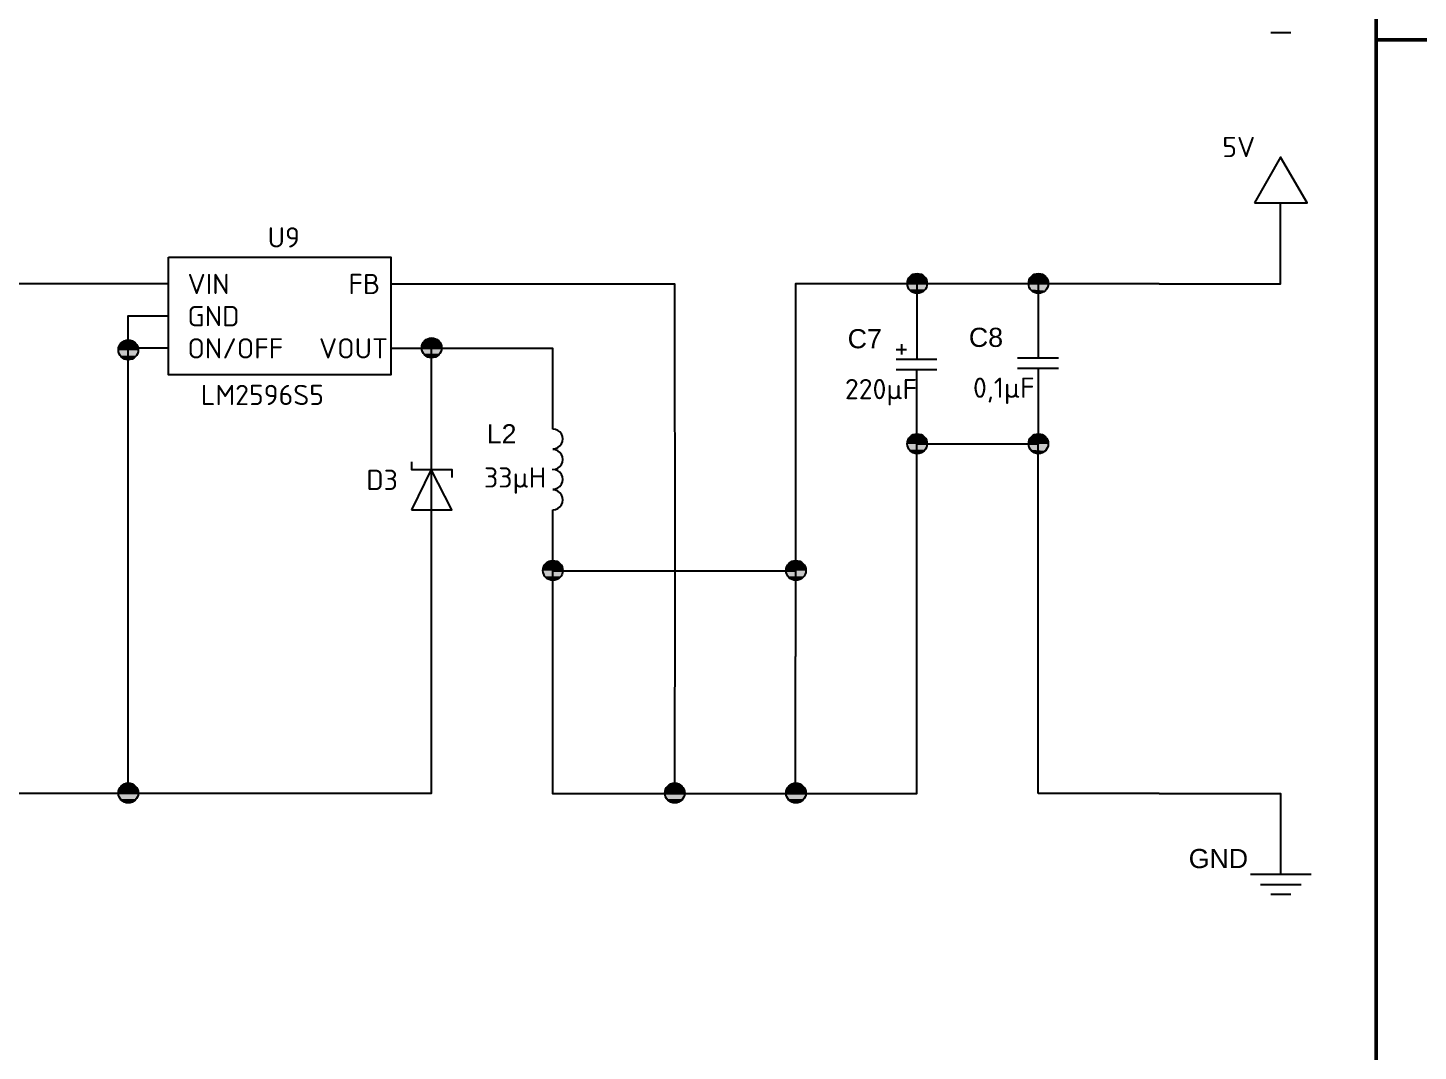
# Model space of a CAD drawing. Header units: inches. Extents: x 0 to 954, y 0 to 618.
# Drawn here: x 54.3 to 140.3, y 169.8 to 233.1 of the extents above; entities that cross this region are included whole.
import ezdxf

# ---------------------------------------------------------------- set-up
doc = ezdxf.new("R2010")
doc.units = ezdxf.units.IN
doc.header["$MEASUREMENT"] = 0
for name, color, linetype in [('PDF_Geometry', 7, 'Continuous'), ('PDF_Solid Fills', 7, 'Continuous'), ('PDF_Text', 7, 'Continuous')]:
    doc.layers.add(name, color=color, linetype=linetype)
doc.styles.add('PDF Arial', font='arial.ttf')
doc.styles.add('PDF ISOCPEUR', font='isocpeur.ttf')

msp = doc.modelspace()

# ---------------------------------------------------------------- linework, layer by layer
at = {"layer": 'PDF_Geometry', "lineweight": 50}
msp.add_line((137.701, 109.926), (137.701, 291.941), dxfattribs=at)
at = {"layer": 'PDF_Geometry', "lineweight": 25}
for p, q in [((116.802, 185.767), (116.802, 207.358)), ((124.295, 185.767), (116.802, 185.767))]:
    msp.add_line(p, q, dxfattribs=at)
for points in [[(131.196, 232.792), (132.423, 232.792)], [(124.295, 217.264), (131.788, 217.264), (131.788, 219.762), (131.788, 222.26)], [(63.037, 217.264), (60.539, 217.264), (53.046, 217.264)], [(76.795, 217.264), (79.293, 217.264), (81.791, 217.264), (91.782, 217.264), (94.322, 217.264), (94.341, 198.933)], [(124.295, 217.264), (124.295, 217.264), (124.295, 217.264), (101.815, 217.264), (101.815, 199.526)], [(109.308, 217.264), (109.308, 214.767), (109.308, 212.608)], [(116.802, 217.264), (116.802, 214.851), (116.802, 212.692)], [(63.037, 215.275), (60.539, 215.275), (60.539, 207.273), (60.539, 185.767)], [(76.795, 213.285), (79.293, 213.285), (79.293, 207.019), (79.293, 205.792), (79.293, 202.024), (79.293, 199.526), (79.293, 185.767), (38.059, 185.767), (38.059, 187.969)], [(63.037, 213.285), (60.539, 213.285)], [(79.293, 213.285), (86.786, 213.285), (86.786, 210.787), (86.786, 208.289)], [(108.038, 213.2), (108.673, 213.2)], [(108.377, 212.904), (108.377, 213.539)], [(108.038, 212.608), (110.536, 212.608)], [(115.532, 212.692), (118.072, 212.692)], [(108.038, 211.973), (110.536, 211.973)], [(116.802, 212.057), (116.802, 209.856), (116.802, 207.358), (109.308, 207.358)], [(109.308, 190.763), (109.308, 198.256), (109.308, 209.771), (109.308, 211.973)], [(115.532, 212.057), (118.072, 212.057)], [(78.065, 206.257), (78.065, 205.792), (80.563, 205.792), (80.563, 205.284)], [(86.786, 203.294), (86.786, 200.796), (86.786, 198.256), (86.786, 190.763)], [(86.786, 199.526), (101.815, 199.526), (101.815, 197.028), (101.815, 194.234)], [(94.341, 198.933), (94.322, 185.767)], [(86.786, 190.763), (86.786, 188.265), (86.786, 185.767), (101.815, 185.767), (101.815, 192.033), (101.815, 194.234)], [(101.815, 185.767), (109.308, 185.767), (109.308, 188.265), (109.308, 190.763)], [(124.295, 185.767), (131.788, 185.767), (131.788, 183.27), (131.788, 180.772)], [(129.926, 180.772), (133.693, 180.772)], [(130.561, 180.137), (133.058, 180.137)], [(131.196, 179.544), (132.423, 179.544)]]:
    msp.add_lwpolyline(points, dxfattribs=at)
at = {"layer": 'PDF_Geometry', "lineweight": 50}
msp.add_lwpolyline([(137.701, 232.336), (414.966, 232.336)], dxfattribs=at)
at = {"layer": 'PDF_Geometry', "lineweight": 25}
for points in [[(130.18, 222.26), (133.439, 222.26), (131.788, 225.096)], [(63.037, 218.915), (76.795, 218.915), (76.795, 211.634), (63.037, 211.634)], [(78.065, 203.294), (80.563, 203.294), (79.293, 205.792)]]:
    msp.add_lwpolyline(points, close=True, dxfattribs=at)
at = {"layer": 'PDF_Geometry', "lineweight": 0}
for points in [[(60.539, 213.751), (60.454, 213.751), (60.539, 213.751)], [(79.293, 213.878), (79.208, 213.878), (79.293, 213.878)]]:
    msp.add_lwpolyline(points, dxfattribs=at)
at = {"layer": 'PDF_Geometry', "lineweight": 25}
msp.add_lwpolyline([(86.808, 204.564, 1.000005), (86.808, 205.792, 1.000005), (86.808, 207.019)], format="xyb", dxfattribs=at)
for centre in [(109.33, 217.286), (116.823, 217.286), (60.56, 213.179), (79.314, 213.306), (109.33, 207.379), (116.823, 207.379), (86.808, 199.547), (101.836, 199.547), (60.56, 185.789), (94.343, 185.789), (101.836, 185.789)]:
    msp.add_circle(centre, 0.614, dxfattribs=at)
for centre in [(86.808, 207.676), (86.808, 203.908)]:
    msp.add_arc(centre, 0.614, 269.99974, 90.00026, dxfattribs=at)
at = {"layer": 'PDF_Solid Fills', "transparency": 33554559}
for points in [[(108.716, 217.476), (109.308, 217.391), (108.673, 217.391)], [(108.758, 217.603), (109.308, 217.476), (108.716, 217.476)], [(109.308, 217.476), (108.716, 217.476), (109.308, 217.391)], [(108.843, 217.688), (109.308, 217.603), (108.758, 217.603)], [(109.308, 217.603), (108.758, 217.603), (109.308, 217.476)], [(108.885, 217.772), (109.308, 217.688), (108.843, 217.688)], [(109.308, 217.688), (108.843, 217.688), (109.308, 217.603)], [(108.97, 217.815), (109.308, 217.772), (108.885, 217.772)], [(109.308, 217.772), (108.885, 217.772), (109.308, 217.688)], [(109.097, 217.857), (109.308, 217.815), (108.97, 217.815)], [(109.308, 217.815), (108.97, 217.815), (109.308, 217.772)], [(109.181, 217.899), (109.308, 217.857), (109.097, 217.857)], [(109.308, 217.857), (109.097, 217.857), (109.308, 217.815)], [(109.308, 217.899), (109.181, 217.899), (109.181, 217.899)], [(109.308, 217.899), (109.181, 217.899), (109.308, 217.857)], [(109.308, 217.899), (109.393, 217.899), (109.393, 217.899)], [(109.393, 217.899), (109.308, 217.899), (109.52, 217.857)], [(109.308, 217.899), (109.52, 217.857), (109.308, 217.857)], [(109.52, 217.857), (109.308, 217.857), (109.605, 217.815)], [(109.308, 217.857), (109.605, 217.815), (109.308, 217.815)], [(109.605, 217.815), (109.308, 217.815), (109.689, 217.772)], [(109.308, 217.815), (109.689, 217.772), (109.308, 217.772)], [(109.689, 217.772), (109.308, 217.772), (109.774, 217.688)], [(109.308, 217.772), (109.774, 217.688), (109.308, 217.688)], [(109.774, 217.688), (109.308, 217.688), (109.859, 217.603)], [(109.308, 217.688), (109.859, 217.603), (109.308, 217.603)], [(109.859, 217.603), (109.308, 217.603), (109.901, 217.476)], [(109.308, 217.603), (109.901, 217.476), (109.308, 217.476)], [(109.901, 217.476), (109.308, 217.476), (109.901, 217.391)], [(109.308, 217.476), (109.901, 217.391), (109.308, 217.391)], [(116.209, 217.476), (116.802, 217.391), (116.167, 217.391)], [(116.251, 217.603), (116.802, 217.476), (116.209, 217.476)], [(116.802, 217.476), (116.209, 217.476), (116.802, 217.391)], [(116.336, 217.688), (116.802, 217.603), (116.251, 217.603)], [(116.802, 217.603), (116.251, 217.603), (116.802, 217.476)], [(116.421, 217.772), (116.802, 217.688), (116.336, 217.688)], [(116.802, 217.688), (116.336, 217.688), (116.802, 217.603)], [(116.505, 217.815), (116.802, 217.772), (116.421, 217.772)], [(116.802, 217.772), (116.421, 217.772), (116.802, 217.688)], [(116.59, 217.857), (116.802, 217.815), (116.505, 217.815)], [(116.802, 217.815), (116.505, 217.815), (116.802, 217.772)], [(116.675, 217.899), (116.802, 217.857), (116.59, 217.857)], [(116.802, 217.857), (116.59, 217.857), (116.802, 217.815)], [(116.802, 217.899), (116.675, 217.899), (116.675, 217.899)], [(116.802, 217.899), (116.675, 217.899), (116.802, 217.857)], [(116.802, 217.899), (116.929, 217.899), (116.929, 217.899)], [(116.929, 217.899), (116.802, 217.899), (117.013, 217.857)], [(116.802, 217.899), (117.013, 217.857), (116.802, 217.857)], [(117.013, 217.857), (116.802, 217.857), (117.098, 217.815)], [(116.802, 217.857), (117.098, 217.815), (116.802, 217.815)], [(117.098, 217.815), (116.802, 217.815), (117.225, 217.772)], [(116.802, 217.815), (117.225, 217.772), (116.802, 217.772)], [(117.225, 217.772), (116.802, 217.772), (117.267, 217.688)], [(116.802, 217.772), (117.267, 217.688), (116.802, 217.688)], [(117.267, 217.688), (116.802, 217.688), (117.352, 217.603)], [(116.802, 217.688), (117.352, 217.603), (116.802, 217.603)], [(117.352, 217.603), (116.802, 217.603), (117.394, 217.476)], [(116.802, 217.603), (117.394, 217.476), (116.802, 217.476)], [(117.394, 217.476), (116.802, 217.476), (117.437, 217.391)], [(116.802, 217.476), (117.437, 217.391), (116.802, 217.391)], [(109.308, 217.391), (108.673, 217.391), (109.308, 217.264)], [(108.673, 217.391), (109.308, 217.264), (108.673, 217.264)], [(109.943, 217.264), (108.673, 217.264), (109.901, 217.18)], [(108.673, 217.264), (109.901, 217.18), (108.673, 217.18)], [(109.901, 217.18), (108.673, 217.18), (109.901, 217.053)], [(108.673, 217.18), (109.901, 217.053), (108.716, 217.053)], [(109.901, 217.053), (108.716, 217.053), (109.816, 216.926)], [(108.716, 217.053), (109.816, 216.926), (108.758, 216.926)], [(109.816, 216.926), (108.758, 216.926), (109.774, 216.841)], [(108.758, 216.926), (109.774, 216.841), (108.843, 216.841)], [(109.774, 216.841), (108.843, 216.841), (109.689, 216.756)], [(108.843, 216.841), (109.689, 216.756), (108.927, 216.756)], [(109.689, 216.756), (108.927, 216.756), (109.562, 216.714)], [(108.927, 216.756), (109.562, 216.714), (109.012, 216.714)], [(109.562, 216.714), (109.012, 216.714), (109.478, 216.672)], [(109.012, 216.714), (109.478, 216.672), (109.139, 216.672)], [(109.478, 216.672), (109.139, 216.672), (109.351, 216.672)], [(109.139, 216.672), (109.351, 216.672), (109.224, 216.672)], [(109.901, 217.391), (109.308, 217.391), (109.943, 217.264)], [(109.308, 217.391), (109.943, 217.264), (109.308, 217.264)], [(116.802, 217.391), (116.167, 217.391), (116.802, 217.264)], [(116.167, 217.391), (116.802, 217.264), (116.167, 217.264)], [(117.437, 217.264), (116.167, 217.264), (117.437, 217.18)], [(116.167, 217.264), (117.437, 217.18), (116.209, 217.18)], [(117.437, 217.18), (116.209, 217.18), (117.394, 217.053)], [(116.209, 217.18), (117.394, 217.053), (116.209, 217.053)], [(117.394, 217.053), (116.209, 217.053), (117.352, 216.926)], [(116.209, 217.053), (117.352, 216.926), (116.251, 216.926)], [(117.352, 216.926), (116.251, 216.926), (117.267, 216.841)], [(116.251, 216.926), (117.267, 216.841), (116.336, 216.841)], [(117.267, 216.841), (116.336, 216.841), (117.183, 216.756)], [(116.336, 216.841), (117.183, 216.756), (116.421, 216.756)], [(117.183, 216.756), (116.421, 216.756), (117.098, 216.714)], [(116.421, 216.756), (117.098, 216.714), (116.505, 216.714)], [(117.098, 216.714), (116.505, 216.714), (116.971, 216.672)], [(116.505, 216.714), (116.971, 216.672), (116.632, 216.672)], [(116.971, 216.672), (116.632, 216.672), (116.844, 216.672)], [(116.632, 216.672), (116.844, 216.672), (116.759, 216.672)], [(117.437, 217.391), (116.802, 217.391), (117.437, 217.264)], [(116.802, 217.391), (117.437, 217.264), (116.802, 217.264)], [(60.031, 213.454), (60.539, 213.37), (59.946, 213.37)], [(60.539, 213.37), (59.946, 213.37), (60.539, 213.243)], [(59.946, 213.37), (60.539, 213.243), (59.946, 213.243)], [(60.539, 213.243), (59.946, 213.243), (60.539, 213.158)], [(59.946, 213.243), (60.539, 213.158), (59.946, 213.158)], [(60.073, 213.539), (60.539, 213.454), (60.031, 213.454)], [(60.539, 213.454), (60.031, 213.454), (60.539, 213.37)], [(60.158, 213.624), (60.539, 213.539), (60.073, 213.539)], [(60.539, 213.539), (60.073, 213.539), (60.539, 213.454)], [(60.242, 213.666), (60.539, 213.624), (60.158, 213.624)], [(60.539, 213.624), (60.158, 213.624), (60.539, 213.539)], [(60.327, 213.751), (60.539, 213.666), (60.242, 213.666)], [(60.539, 213.666), (60.242, 213.666), (60.539, 213.624)], [(60.454, 213.751), (60.539, 213.751), (60.327, 213.751)], [(60.539, 213.751), (60.327, 213.751), (60.539, 213.666)], [(60.539, 213.751), (60.454, 213.751), (60.454, 213.751)], [(60.539, 213.751), (60.666, 213.751), (60.666, 213.751)], [(60.75, 213.751), (60.75, 213.751), (60.539, 213.751)], [(60.75, 213.751), (60.539, 213.751), (60.666, 213.751)], [(60.75, 213.751), (60.539, 213.751), (60.877, 213.666)], [(60.539, 213.751), (60.877, 213.666), (60.539, 213.666)], [(60.877, 213.666), (60.539, 213.666), (60.962, 213.624)], [(60.539, 213.666), (60.962, 213.624), (60.539, 213.624)], [(60.962, 213.624), (60.539, 213.624), (61.047, 213.539)], [(60.539, 213.624), (61.047, 213.539), (60.539, 213.539)], [(61.047, 213.539), (60.539, 213.539), (61.089, 213.454)], [(60.539, 213.539), (61.089, 213.454), (60.539, 213.454)], [(61.089, 213.454), (60.539, 213.454), (61.131, 213.37)], [(60.539, 213.454), (61.131, 213.37), (60.539, 213.37)], [(61.131, 213.37), (60.539, 213.37), (61.174, 213.243)], [(60.539, 213.37), (61.174, 213.243), (60.539, 213.243)], [(61.174, 213.243), (60.539, 213.243), (61.174, 213.158)], [(60.539, 213.243), (61.174, 213.158), (60.539, 213.158)], [(78.7, 213.37), (79.293, 213.285), (78.658, 213.285)], [(79.928, 213.285), (78.658, 213.285), (79.928, 213.158)], [(78.658, 213.285), (79.928, 213.158), (78.7, 213.158)], [(78.743, 213.581), (79.293, 213.497), (78.7, 213.497)], [(79.293, 213.497), (78.7, 213.497), (79.293, 213.37)], [(78.7, 213.497), (79.293, 213.37), (78.7, 213.37)], [(79.293, 213.37), (78.7, 213.37), (79.293, 213.285)], [(78.827, 213.666), (79.293, 213.581), (78.743, 213.581)], [(79.293, 213.581), (78.743, 213.581), (79.293, 213.497)], [(78.912, 213.751), (79.293, 213.666), (78.827, 213.666)], [(79.293, 213.666), (78.827, 213.666), (79.293, 213.581)], [(78.997, 213.835), (79.293, 213.751), (78.912, 213.751)], [(79.293, 213.751), (78.912, 213.751), (79.293, 213.666)], [(79.081, 213.878), (79.293, 213.835), (78.997, 213.835)], [(79.293, 213.835), (78.997, 213.835), (79.293, 213.751)], [(79.208, 213.878), (79.293, 213.878), (79.081, 213.878)], [(79.293, 213.878), (79.081, 213.878), (79.293, 213.835)], [(79.293, 213.92), (79.293, 213.878), (79.208, 213.878)], [(79.42, 213.878), (79.293, 213.92), (79.293, 213.878)], [(79.505, 213.878), (79.505, 213.878), (79.293, 213.878)], [(79.505, 213.878), (79.293, 213.878), (79.42, 213.878)], [(79.505, 213.878), (79.293, 213.878), (79.632, 213.835)], [(79.293, 213.878), (79.632, 213.835), (79.293, 213.835)], [(79.632, 213.835), (79.293, 213.835), (79.716, 213.751)], [(79.293, 213.835), (79.716, 213.751), (79.293, 213.751)], [(79.716, 213.751), (79.293, 213.751), (79.801, 213.666)], [(79.293, 213.751), (79.801, 213.666), (79.293, 213.666)], [(79.801, 213.666), (79.293, 213.666), (79.843, 213.581)], [(79.293, 213.666), (79.843, 213.581), (79.293, 213.581)], [(79.843, 213.581), (79.293, 213.581), (79.886, 213.497)], [(79.293, 213.581), (79.886, 213.497), (79.293, 213.497)], [(79.886, 213.497), (79.293, 213.497), (79.928, 213.37)], [(79.293, 213.497), (79.928, 213.37), (79.293, 213.37)], [(79.928, 213.37), (79.293, 213.37), (79.928, 213.285)], [(79.293, 213.37), (79.928, 213.285), (79.293, 213.285)], [(61.174, 213.158), (59.946, 213.158), (61.174, 213.031)], [(59.946, 213.158), (61.174, 213.031), (59.946, 213.031)], [(61.174, 213.031), (59.946, 213.031), (61.131, 212.904)], [(59.946, 213.031), (61.131, 212.904), (59.988, 212.904)], [(61.131, 212.904), (59.988, 212.904), (61.089, 212.819)], [(59.988, 212.904), (61.089, 212.819), (60.031, 212.819)], [(61.089, 212.819), (60.031, 212.819), (61.004, 212.735)], [(60.031, 212.819), (61.004, 212.735), (60.073, 212.735)], [(61.004, 212.735), (60.073, 212.735), (60.92, 212.65)], [(60.073, 212.735), (60.92, 212.65), (60.158, 212.65)], [(60.92, 212.65), (60.158, 212.65), (60.835, 212.608)], [(60.158, 212.65), (60.835, 212.608), (60.285, 212.608)], [(60.835, 212.608), (60.285, 212.608), (60.708, 212.565)], [(60.285, 212.608), (60.708, 212.565), (60.369, 212.565)], [(60.708, 212.565), (60.369, 212.565), (60.623, 212.523)], [(60.369, 212.565), (60.623, 212.523), (60.496, 212.523)], [(79.928, 213.158), (78.7, 213.158), (79.886, 213.031)], [(78.7, 213.158), (79.886, 213.031), (78.7, 213.031)], [(79.886, 213.031), (78.7, 213.031), (79.843, 212.946)], [(78.7, 213.031), (79.843, 212.946), (78.785, 212.946)], [(79.843, 212.946), (78.785, 212.946), (79.759, 212.862)], [(78.785, 212.946), (79.759, 212.862), (78.827, 212.862)], [(79.759, 212.862), (78.827, 212.862), (79.674, 212.777)], [(78.827, 212.862), (79.674, 212.777), (78.912, 212.777)], [(79.674, 212.777), (78.912, 212.777), (79.589, 212.735)], [(78.912, 212.777), (79.589, 212.735), (79.039, 212.735)], [(79.589, 212.735), (79.039, 212.735), (79.462, 212.692)], [(79.039, 212.735), (79.462, 212.692), (79.124, 212.692)], [(79.462, 212.692), (79.124, 212.692), (79.378, 212.65)], [(79.124, 212.692), (79.378, 212.65), (79.251, 212.65)], [(108.716, 207.57), (109.308, 207.485), (108.673, 207.485)], [(109.308, 207.485), (108.673, 207.485), (109.308, 207.358)], [(108.673, 207.485), (109.308, 207.358), (108.673, 207.358)], [(109.943, 207.358), (108.673, 207.358), (109.901, 207.231)], [(108.673, 207.358), (109.901, 207.231), (108.673, 207.231)], [(109.901, 207.231), (108.673, 207.231), (109.901, 207.146)], [(108.673, 207.231), (109.901, 207.146), (108.716, 207.146)], [(108.758, 207.654), (109.308, 207.57), (108.716, 207.57)], [(109.308, 207.57), (108.716, 207.57), (109.308, 207.485)], [(109.901, 207.146), (108.716, 207.146), (109.816, 207.019)], [(108.716, 207.146), (109.816, 207.019), (108.758, 207.019)], [(108.843, 207.781), (109.308, 207.654), (108.758, 207.654)], [(109.308, 207.654), (108.758, 207.654), (109.308, 207.57)], [(108.885, 207.824), (109.308, 207.781), (108.843, 207.781)], [(109.308, 207.781), (108.843, 207.781), (109.308, 207.654)], [(108.97, 207.908), (109.308, 207.824), (108.885, 207.824)], [(109.308, 207.824), (108.885, 207.824), (109.308, 207.781)], [(109.097, 207.951), (109.308, 207.908), (108.97, 207.908)], [(109.308, 207.908), (108.97, 207.908), (109.308, 207.824)], [(109.181, 207.993), (109.308, 207.951), (109.097, 207.951)], [(109.308, 207.951), (109.097, 207.951), (109.308, 207.908)], [(109.308, 207.993), (109.181, 207.993), (109.181, 207.993)], [(109.308, 207.993), (109.181, 207.993), (109.308, 207.951)], [(109.308, 207.993), (109.393, 207.993), (109.393, 207.993)], [(109.393, 207.993), (109.308, 207.993), (109.52, 207.951)], [(109.308, 207.993), (109.52, 207.951), (109.308, 207.951)], [(109.52, 207.951), (109.308, 207.951), (109.605, 207.908)], [(109.308, 207.951), (109.605, 207.908), (109.308, 207.908)], [(109.605, 207.908), (109.308, 207.908), (109.689, 207.824)], [(109.308, 207.908), (109.689, 207.824), (109.308, 207.824)], [(109.689, 207.824), (109.308, 207.824), (109.774, 207.781)], [(109.308, 207.824), (109.774, 207.781), (109.308, 207.781)], [(109.774, 207.781), (109.308, 207.781), (109.859, 207.654)], [(109.308, 207.781), (109.859, 207.654), (109.308, 207.654)], [(109.859, 207.654), (109.308, 207.654), (109.901, 207.57)], [(109.308, 207.654), (109.901, 207.57), (109.308, 207.57)], [(109.901, 207.57), (109.308, 207.57), (109.901, 207.485)], [(109.308, 207.57), (109.901, 207.485), (109.308, 207.485)], [(109.901, 207.485), (109.308, 207.485), (109.943, 207.358)], [(109.308, 207.485), (109.943, 207.358), (109.308, 207.358)], [(116.209, 207.57), (116.802, 207.485), (116.167, 207.485)], [(116.802, 207.485), (116.167, 207.485), (116.802, 207.358)], [(116.167, 207.485), (116.802, 207.358), (116.167, 207.358)], [(117.437, 207.358), (116.167, 207.358), (117.437, 207.231)], [(116.167, 207.358), (117.437, 207.231), (116.209, 207.231)], [(116.251, 207.654), (116.802, 207.57), (116.209, 207.57)], [(116.802, 207.57), (116.209, 207.57), (116.802, 207.485)], [(117.437, 207.231), (116.209, 207.231), (117.394, 207.146)], [(116.209, 207.231), (117.394, 207.146), (116.209, 207.146)], [(117.394, 207.146), (116.209, 207.146), (117.352, 207.019)], [(116.209, 207.146), (117.352, 207.019), (116.251, 207.019)], [(116.336, 207.781), (116.802, 207.654), (116.251, 207.654)], [(116.802, 207.654), (116.251, 207.654), (116.802, 207.57)], [(116.421, 207.824), (116.802, 207.781), (116.336, 207.781)], [(116.802, 207.781), (116.336, 207.781), (116.802, 207.654)], [(116.505, 207.908), (116.802, 207.824), (116.421, 207.824)], [(116.802, 207.824), (116.421, 207.824), (116.802, 207.781)], [(116.59, 207.951), (116.802, 207.908), (116.505, 207.908)], [(116.802, 207.908), (116.505, 207.908), (116.802, 207.824)], [(116.675, 207.993), (116.802, 207.951), (116.59, 207.951)], [(116.802, 207.951), (116.59, 207.951), (116.802, 207.908)], [(116.802, 207.993), (116.675, 207.993), (116.675, 207.993)], [(116.802, 207.993), (116.675, 207.993), (116.802, 207.951)], [(116.802, 207.993), (116.929, 207.993), (116.929, 207.993)], [(116.929, 207.993), (116.802, 207.993), (117.013, 207.951)], [(116.802, 207.993), (117.013, 207.951), (116.802, 207.951)], [(117.013, 207.951), (116.802, 207.951), (117.098, 207.908)], [(116.802, 207.951), (117.098, 207.908), (116.802, 207.908)], [(117.098, 207.908), (116.802, 207.908), (117.225, 207.824)], [(116.802, 207.908), (117.225, 207.824), (116.802, 207.824)], [(117.225, 207.824), (116.802, 207.824), (117.267, 207.781)], [(116.802, 207.824), (117.267, 207.781), (116.802, 207.781)], [(117.267, 207.781), (116.802, 207.781), (117.352, 207.654)], [(116.802, 207.781), (117.352, 207.654), (116.802, 207.654)], [(117.352, 207.654), (116.802, 207.654), (117.394, 207.57)], [(116.802, 207.654), (117.394, 207.57), (116.802, 207.57)], [(117.394, 207.57), (116.802, 207.57), (117.437, 207.485)], [(116.802, 207.57), (117.437, 207.485), (116.802, 207.485)], [(117.437, 207.485), (116.802, 207.485), (117.437, 207.358)], [(116.802, 207.485), (117.437, 207.358), (116.802, 207.358)], [(109.816, 207.019), (108.758, 207.019), (109.774, 206.935)], [(108.758, 207.019), (109.774, 206.935), (108.843, 206.935)], [(109.774, 206.935), (108.843, 206.935), (109.689, 206.85)], [(108.843, 206.935), (109.689, 206.85), (108.927, 206.85)], [(109.689, 206.85), (108.927, 206.85), (109.562, 206.808)], [(108.927, 206.85), (109.562, 206.808), (109.012, 206.808)], [(109.562, 206.808), (109.012, 206.808), (109.478, 206.765)], [(109.012, 206.808), (109.478, 206.765), (109.139, 206.765)], [(109.478, 206.765), (109.139, 206.765), (109.351, 206.723)], [(109.139, 206.765), (109.351, 206.723), (109.224, 206.723)], [(117.352, 207.019), (116.251, 207.019), (117.267, 206.935)], [(116.251, 207.019), (117.267, 206.935), (116.336, 206.935)], [(117.267, 206.935), (116.336, 206.935), (117.183, 206.85)], [(116.336, 206.935), (117.183, 206.85), (116.421, 206.85)], [(117.183, 206.85), (116.421, 206.85), (117.098, 206.808)], [(116.421, 206.85), (117.098, 206.808), (116.505, 206.808)], [(117.098, 206.808), (116.505, 206.808), (116.971, 206.765)], [(116.505, 206.808), (116.971, 206.765), (116.632, 206.765)], [(116.971, 206.765), (116.632, 206.765), (116.844, 206.723)], [(116.632, 206.765), (116.844, 206.723), (116.759, 206.723)], [(86.236, 199.738), (86.786, 199.653), (86.194, 199.653)], [(86.786, 199.653), (86.194, 199.653), (86.786, 199.526)], [(86.194, 199.653), (86.786, 199.526), (86.194, 199.526)], [(87.421, 199.526), (86.194, 199.526), (87.421, 199.399)], [(86.194, 199.526), (87.421, 199.399), (86.194, 199.399)], [(86.278, 199.822), (86.786, 199.738), (86.236, 199.738)], [(86.786, 199.738), (86.236, 199.738), (86.786, 199.653)], [(86.321, 199.907), (86.786, 199.822), (86.278, 199.822)], [(86.786, 199.822), (86.278, 199.822), (86.786, 199.738)], [(86.405, 199.992), (86.786, 199.907), (86.321, 199.907)], [(86.786, 199.907), (86.321, 199.907), (86.786, 199.822)], [(86.49, 200.077), (86.786, 199.992), (86.405, 199.992)], [(86.786, 199.992), (86.405, 199.992), (86.786, 199.907)], [(86.575, 200.119), (86.786, 200.077), (86.49, 200.077)], [(86.786, 200.077), (86.49, 200.077), (86.786, 199.992)], [(86.702, 200.161), (86.786, 200.119), (86.575, 200.119)], [(86.786, 200.119), (86.575, 200.119), (86.786, 200.077)], [(86.786, 200.161), (86.702, 200.161), (86.702, 200.161)], [(86.786, 200.161), (86.702, 200.161), (86.786, 200.119)], [(86.786, 200.161), (86.913, 200.161), (86.913, 200.161)], [(86.913, 200.161), (86.786, 200.161), (86.998, 200.119)], [(86.786, 200.161), (86.998, 200.119), (86.786, 200.119)], [(86.998, 200.119), (86.786, 200.119), (87.125, 200.077)], [(86.786, 200.119), (87.125, 200.077), (86.786, 200.077)], [(87.125, 200.077), (86.786, 200.077), (87.21, 199.992)], [(86.786, 200.077), (87.21, 199.992), (86.786, 199.992)], [(87.21, 199.992), (86.786, 199.992), (87.294, 199.907)], [(86.786, 199.992), (87.294, 199.907), (86.786, 199.907)], [(87.294, 199.907), (86.786, 199.907), (87.337, 199.822)], [(86.786, 199.907), (87.337, 199.822), (86.786, 199.822)], [(87.337, 199.822), (86.786, 199.822), (87.379, 199.738)], [(86.786, 199.822), (87.379, 199.738), (86.786, 199.738)], [(87.379, 199.738), (86.786, 199.738), (87.421, 199.653)], [(86.786, 199.738), (87.421, 199.653), (86.786, 199.653)], [(87.421, 199.653), (86.786, 199.653), (87.421, 199.526)], [(86.786, 199.653), (87.421, 199.526), (86.786, 199.526)], [(101.223, 199.738), (101.815, 199.653), (101.18, 199.653)], [(101.815, 199.653), (101.18, 199.653), (101.815, 199.526)], [(101.18, 199.653), (101.815, 199.526), (101.18, 199.526)], [(102.408, 199.526), (101.18, 199.526), (102.408, 199.399)], [(101.18, 199.526), (102.408, 199.399), (101.18, 199.399)], [(101.265, 199.822), (101.815, 199.738), (101.223, 199.738)], [(101.815, 199.738), (101.223, 199.738), (101.815, 199.653)], [(101.307, 199.907), (101.815, 199.822), (101.265, 199.822)], [(101.815, 199.822), (101.265, 199.822), (101.815, 199.738)], [(101.392, 199.992), (101.815, 199.907), (101.307, 199.907)], [(101.815, 199.907), (101.307, 199.907), (101.815, 199.822)], [(101.477, 200.077), (101.815, 199.992), (101.392, 199.992)], [(101.815, 199.992), (101.392, 199.992), (101.815, 199.907)], [(101.604, 200.119), (101.815, 200.077), (101.477, 200.077)], [(101.815, 200.077), (101.477, 200.077), (101.815, 199.992)], [(101.688, 200.161), (101.815, 200.119), (101.604, 200.119)], [(101.815, 200.119), (101.604, 200.119), (101.815, 200.077)], [(101.815, 200.161), (101.688, 200.161), (101.688, 200.161)], [(101.815, 200.161), (101.688, 200.161), (101.815, 200.119)], [(101.815, 200.161), (101.9, 200.161), (101.9, 200.161)], [(101.9, 200.161), (101.815, 200.161), (102.027, 200.119)], [(101.815, 200.161), (102.027, 200.119), (101.815, 200.119)], [(102.027, 200.119), (101.815, 200.119), (102.112, 200.077)], [(101.815, 200.119), (102.112, 200.077), (101.815, 200.077)], [(102.112, 200.077), (101.815, 200.077), (102.196, 199.992)], [(101.815, 200.077), (102.196, 199.992), (101.815, 199.992)], [(102.196, 199.992), (101.815, 199.992), (102.281, 199.907)], [(101.815, 199.992), (102.281, 199.907), (101.815, 199.907)], [(102.281, 199.907), (101.815, 199.907), (102.323, 199.822)], [(101.815, 199.907), (102.323, 199.822), (101.815, 199.822)], [(102.323, 199.822), (101.815, 199.822), (102.408, 199.738)], [(101.815, 199.822), (102.408, 199.738), (101.815, 199.738)], [(102.408, 199.738), (101.815, 199.738), (102.408, 199.653)], [(101.815, 199.738), (102.408, 199.653), (101.815, 199.653)], [(102.408, 199.653), (101.815, 199.653), (102.408, 199.526)], [(101.815, 199.653), (102.408, 199.526), (101.815, 199.526)], [(87.421, 199.399), (86.194, 199.399), (87.379, 199.314)], [(86.194, 199.399), (87.379, 199.314), (86.236, 199.314)], [(87.379, 199.314), (86.236, 199.314), (87.337, 199.187)], [(86.236, 199.314), (87.337, 199.187), (86.278, 199.187)], [(87.337, 199.187), (86.278, 199.187), (87.252, 199.103)], [(86.278, 199.187), (87.252, 199.103), (86.321, 199.103)], [(87.252, 199.103), (86.321, 199.103), (87.167, 199.018)], [(86.321, 199.103), (87.167, 199.018), (86.405, 199.018)], [(87.167, 199.018), (86.405, 199.018), (87.083, 198.976)], [(86.405, 199.018), (87.083, 198.976), (86.532, 198.976)], [(87.083, 198.976), (86.532, 198.976), (86.956, 198.933)], [(86.532, 198.976), (86.956, 198.933), (86.617, 198.933)], [(86.956, 198.933), (86.617, 198.933), (86.871, 198.891)], [(86.617, 198.933), (86.871, 198.891), (86.744, 198.891)], [(102.408, 199.399), (101.18, 199.399), (102.366, 199.314)], [(101.18, 199.399), (102.366, 199.314), (101.223, 199.314)], [(102.366, 199.314), (101.223, 199.314), (102.323, 199.187)], [(101.223, 199.314), (102.323, 199.187), (101.265, 199.187)], [(102.323, 199.187), (101.265, 199.187), (102.281, 199.103)], [(101.265, 199.187), (102.281, 199.103), (101.35, 199.103)], [(102.281, 199.103), (101.35, 199.103), (102.196, 199.018)], [(101.35, 199.103), (102.196, 199.018), (101.434, 199.018)], [(102.196, 199.018), (101.434, 199.018), (102.069, 198.976)], [(101.434, 199.018), (102.069, 198.976), (101.519, 198.976)], [(102.069, 198.976), (101.519, 198.976), (101.985, 198.933)], [(101.519, 198.976), (101.985, 198.933), (101.646, 198.933)], [(101.985, 198.933), (101.646, 198.933), (101.858, 198.891)], [(101.646, 198.933), (101.858, 198.891), (101.731, 198.891)], [(60.031, 186.106), (60.539, 185.979), (59.946, 185.979)], [(60.539, 185.979), (59.946, 185.979), (60.539, 185.894)], [(59.946, 185.979), (60.539, 185.894), (59.946, 185.894)], [(60.539, 185.894), (59.946, 185.894), (60.539, 185.767)], [(59.946, 185.894), (60.539, 185.767), (59.946, 185.767)], [(61.174, 185.767), (59.946, 185.767), (61.174, 185.683)], [(59.946, 185.767), (61.174, 185.683), (59.946, 185.683)], [(61.174, 185.683), (59.946, 185.683), (61.131, 185.556)], [(59.946, 185.683), (61.131, 185.556), (59.988, 185.556)], [(60.073, 186.191), (60.539, 186.106), (60.031, 186.106)], [(60.539, 186.106), (60.031, 186.106), (60.539, 185.979)], [(60.158, 186.275), (60.539, 186.191), (60.073, 186.191)], [(60.539, 186.191), (60.073, 186.191), (60.539, 186.106)], [(60.242, 186.318), (60.539, 186.275), (60.158, 186.275)], [(60.539, 186.275), (60.158, 186.275), (60.539, 186.191)], [(60.327, 186.36), (60.539, 186.318), (60.242, 186.318)], [(60.539, 186.318), (60.242, 186.318), (60.539, 186.275)], [(60.454, 186.402), (60.539, 186.36), (60.327, 186.36)], [(60.539, 186.36), (60.327, 186.36), (60.539, 186.318)], [(60.539, 186.402), (60.454, 186.402), (60.454, 186.402)], [(60.539, 186.402), (60.454, 186.402), (60.539, 186.36)], [(60.539, 186.402), (60.666, 186.402), (60.666, 186.402)], [(60.666, 186.402), (60.539, 186.402), (60.75, 186.36)], [(60.539, 186.402), (60.75, 186.36), (60.539, 186.36)], [(60.75, 186.36), (60.539, 186.36), (60.877, 186.318)], [(60.539, 186.36), (60.877, 186.318), (60.539, 186.318)], [(60.877, 186.318), (60.539, 186.318), (60.962, 186.275)], [(60.539, 186.318), (60.962, 186.275), (60.539, 186.275)], [(60.962, 186.275), (60.539, 186.275), (61.047, 186.191)], [(60.539, 186.275), (61.047, 186.191), (60.539, 186.191)], [(61.047, 186.191), (60.539, 186.191), (61.089, 186.106)], [(60.539, 186.191), (61.089, 186.106), (60.539, 186.106)], [(61.089, 186.106), (60.539, 186.106), (61.131, 185.979)], [(60.539, 186.106), (61.131, 185.979), (60.539, 185.979)], [(61.131, 185.979), (60.539, 185.979), (61.174, 185.894)], [(60.539, 185.979), (61.174, 185.894), (60.539, 185.894)], [(61.174, 185.894), (60.539, 185.894), (61.174, 185.767)], [(60.539, 185.894), (61.174, 185.767), (60.539, 185.767)], [(93.729, 185.979), (94.322, 185.894), (93.687, 185.894)], [(94.322, 185.894), (93.687, 185.894), (94.322, 185.767)], [(93.687, 185.894), (94.322, 185.767), (93.687, 185.767)], [(94.915, 185.767), (93.687, 185.767), (94.915, 185.683)], [(93.687, 185.767), (94.915, 185.683), (93.687, 185.683)], [(94.915, 185.683), (93.687, 185.683), (94.872, 185.556)], [(93.687, 185.683), (94.872, 185.556), (93.729, 185.556)], [(93.772, 186.106), (94.322, 185.979), (93.729, 185.979)], [(94.322, 185.979), (93.729, 185.979), (94.322, 185.894)], [(93.814, 186.191), (94.322, 186.106), (93.772, 186.106)], [(94.322, 186.106), (93.772, 186.106), (94.322, 185.979)], [(93.899, 186.275), (94.322, 186.191), (93.814, 186.191)], [(94.322, 186.191), (93.814, 186.191), (94.322, 186.106)], [(93.983, 186.318), (94.322, 186.275), (93.899, 186.275)], [(94.322, 186.275), (93.899, 186.275), (94.322, 186.191)], [(94.068, 186.36), (94.322, 186.318), (93.983, 186.318)], [(94.322, 186.318), (93.983, 186.318), (94.322, 186.275)], [(94.195, 186.402), (94.322, 186.36), (94.068, 186.36)], [(94.322, 186.36), (94.068, 186.36), (94.322, 186.318)], [(94.322, 186.402), (94.195, 186.402), (94.195, 186.402)], [(94.322, 186.402), (94.195, 186.402), (94.322, 186.36)], [(94.322, 186.402), (94.407, 186.402), (94.407, 186.402)], [(94.407, 186.402), (94.322, 186.402), (94.534, 186.36)], [(94.322, 186.402), (94.534, 186.36), (94.322, 186.36)], [(94.534, 186.36), (94.322, 186.36), (94.618, 186.318)], [(94.322, 186.36), (94.618, 186.318), (94.322, 186.318)], [(94.618, 186.318), (94.322, 186.318), (94.703, 186.275)], [(94.322, 186.318), (94.703, 186.275), (94.322, 186.275)], [(94.703, 186.275), (94.322, 186.275), (94.788, 186.191)], [(94.322, 186.275), (94.788, 186.191), (94.322, 186.191)], [(94.788, 186.191), (94.322, 186.191), (94.83, 186.106)], [(94.322, 186.191), (94.83, 186.106), (94.322, 186.106)], [(94.83, 186.106), (94.322, 186.106), (94.872, 185.979)], [(94.322, 186.106), (94.872, 185.979), (94.322, 185.979)], [(94.872, 185.979), (94.322, 185.979), (94.915, 185.894)], [(94.322, 185.979), (94.915, 185.894), (94.322, 185.894)], [(94.915, 185.894), (94.322, 185.894), (94.915, 185.767)], [(94.322, 185.894), (94.915, 185.767), (94.322, 185.767)], [(101.223, 185.979), (101.815, 185.894), (101.18, 185.894)], [(101.815, 185.894), (101.18, 185.894), (101.815, 185.767)], [(101.18, 185.894), (101.815, 185.767), (101.18, 185.767)], [(102.408, 185.767), (101.18, 185.767), (102.408, 185.683)], [(101.18, 185.767), (102.408, 185.683), (101.18, 185.683)], [(102.408, 185.683), (101.18, 185.683), (102.366, 185.556)], [(101.18, 185.683), (102.366, 185.556), (101.223, 185.556)], [(101.265, 186.106), (101.815, 185.979), (101.223, 185.979)], [(101.815, 185.979), (101.223, 185.979), (101.815, 185.894)], [(101.307, 186.191), (101.815, 186.106), (101.265, 186.106)], [(101.815, 186.106), (101.265, 186.106), (101.815, 185.979)], [(101.392, 186.275), (101.815, 186.191), (101.307, 186.191)], [(101.815, 186.191), (101.307, 186.191), (101.815, 186.106)], [(101.477, 186.318), (101.815, 186.275), (101.392, 186.275)], [(101.815, 186.275), (101.392, 186.275), (101.815, 186.191)], [(101.604, 186.36), (101.815, 186.318), (101.477, 186.318)], [(101.815, 186.318), (101.477, 186.318), (101.815, 186.275)], [(101.688, 186.402), (101.815, 186.36), (101.604, 186.36)], [(101.815, 186.36), (101.604, 186.36), (101.815, 186.318)], [(101.815, 186.402), (101.688, 186.402), (101.688, 186.402)], [(101.815, 186.402), (101.688, 186.402), (101.815, 186.36)], [(101.815, 186.402), (101.9, 186.402), (101.9, 186.402)], [(101.9, 186.402), (101.815, 186.402), (102.027, 186.36)], [(101.815, 186.402), (102.027, 186.36), (101.815, 186.36)], [(102.027, 186.36), (101.815, 186.36), (102.112, 186.318)], [(101.815, 186.36), (102.112, 186.318), (101.815, 186.318)], [(102.112, 186.318), (101.815, 186.318), (102.196, 186.275)], [(101.815, 186.318), (102.196, 186.275), (101.815, 186.275)], [(102.196, 186.275), (101.815, 186.275), (102.281, 186.191)], [(101.815, 186.275), (102.281, 186.191), (101.815, 186.191)], [(102.281, 186.191), (101.815, 186.191), (102.323, 186.106)], [(101.815, 186.191), (102.323, 186.106), (101.815, 186.106)], [(102.323, 186.106), (101.815, 186.106), (102.408, 185.979)], [(101.815, 186.106), (102.408, 185.979), (101.815, 185.979)], [(102.408, 185.979), (101.815, 185.979), (102.408, 185.894)], [(101.815, 185.979), (102.408, 185.894), (101.815, 185.894)], [(102.408, 185.894), (101.815, 185.894), (102.408, 185.767)], [(101.815, 185.894), (102.408, 185.767), (101.815, 185.767)], [(61.131, 185.556), (59.988, 185.556), (61.089, 185.429)], [(59.988, 185.556), (61.089, 185.429), (60.031, 185.429)], [(61.089, 185.429), (60.031, 185.429), (61.004, 185.344)], [(60.031, 185.429), (61.004, 185.344), (60.073, 185.344)], [(61.004, 185.344), (60.073, 185.344), (60.92, 185.259)], [(60.073, 185.344), (60.92, 185.259), (60.158, 185.259)], [(60.92, 185.259), (60.158, 185.259), (60.835, 185.217)], [(60.158, 185.259), (60.835, 185.217), (60.285, 185.217)], [(60.835, 185.217), (60.285, 185.217), (60.708, 185.175)], [(60.285, 185.217), (60.708, 185.175), (60.369, 185.175)], [(60.708, 185.175), (60.369, 185.175), (60.623, 185.175)], [(60.369, 185.175), (60.623, 185.175), (60.496, 185.175)], [(94.872, 185.556), (93.729, 185.556), (94.83, 185.429)], [(93.729, 185.556), (94.83, 185.429), (93.772, 185.429)], [(94.83, 185.429), (93.772, 185.429), (94.745, 185.344)], [(93.772, 185.429), (94.745, 185.344), (93.856, 185.344)], [(94.745, 185.344), (93.856, 185.344), (94.661, 185.259)], [(93.856, 185.344), (94.661, 185.259), (93.941, 185.259)], [(94.661, 185.259), (93.941, 185.259), (94.576, 185.217)], [(93.941, 185.259), (94.576, 185.217), (94.026, 185.217)], [(94.576, 185.217), (94.026, 185.217), (94.491, 185.175)], [(94.026, 185.217), (94.491, 185.175), (94.153, 185.175)], [(94.491, 185.175), (94.153, 185.175), (94.364, 185.175)], [(94.153, 185.175), (94.364, 185.175), (94.237, 185.175)], [(102.366, 185.556), (101.223, 185.556), (102.323, 185.429)], [(101.223, 185.556), (102.323, 185.429), (101.265, 185.429)], [(102.323, 185.429), (101.265, 185.429), (102.281, 185.344)], [(101.265, 185.429), (102.281, 185.344), (101.35, 185.344)], [(102.281, 185.344), (101.35, 185.344), (102.196, 185.259)], [(101.35, 185.344), (102.196, 185.259), (101.434, 185.259)], [(102.196, 185.259), (101.434, 185.259), (102.069, 185.217)], [(101.434, 185.259), (102.069, 185.217), (101.519, 185.217)], [(102.069, 185.217), (101.519, 185.217), (101.985, 185.175)], [(101.519, 185.217), (101.985, 185.175), (101.646, 185.175)], [(101.985, 185.175), (101.646, 185.175), (101.858, 185.175)], [(101.646, 185.175), (101.858, 185.175), (101.731, 185.175)]]:
    msp.add_solid(points, dxfattribs=at)

# ---------------------------------------------------------------- texts
at = {"layer": 'PDF_Text', "attachment_point": 7}
for s, insert, char_height, style in [('5V', (128.19, 225.096), 1.2499, 'PDF ISOCPEUR'), ('U9', (69.175, 219.508), 1.2499, 'PDF ISOCPEUR'), ('VIN', (64.222, 216.629), 1.2499, 'PDF ISOCPEUR'), ('FB', (74.171, 216.629), 1.2499, 'PDF ISOCPEUR'), ('GND', (64.222, 214.64), 1.2499, 'PDF ISOCPEUR'), ('C7', (105.033, 213.264), 1.1829, 'PDF Arial'), ('C8', (112.526, 213.348), 1.1829, 'PDF Arial'), ('ON/OFF', (64.222, 212.65), 1.2499, 'PDF ISOCPEUR'), ('VOUT', (72.35, 212.65), 1.2499, 'PDF ISOCPEUR'), ('0,1μF', (112.78, 209.835), 1.2499, 'PDF ISOCPEUR'), ('LM2596S5', (65.048, 209.771), 1.2499, 'PDF ISOCPEUR'), ('220μF', (104.863, 209.751), 1.2499, 'PDF ISOCPEUR'), ('L2', (82.722, 207.4), 1.1829, 'PDF Arial'), ('D3', (75.271, 204.522), 1.2499, 'PDF ISOCPEUR'), ('33μH', (82.553, 204.289), 1.2499, 'PDF ISOCPEUR'), ('GND', (126.115, 181.132), 1.1829, 'PDF Arial')]:
    msp.add_mtext(s, dxfattribs=dict(at, insert=insert, char_height=char_height, style=style))

doc.saveas('drawing.dxf')
